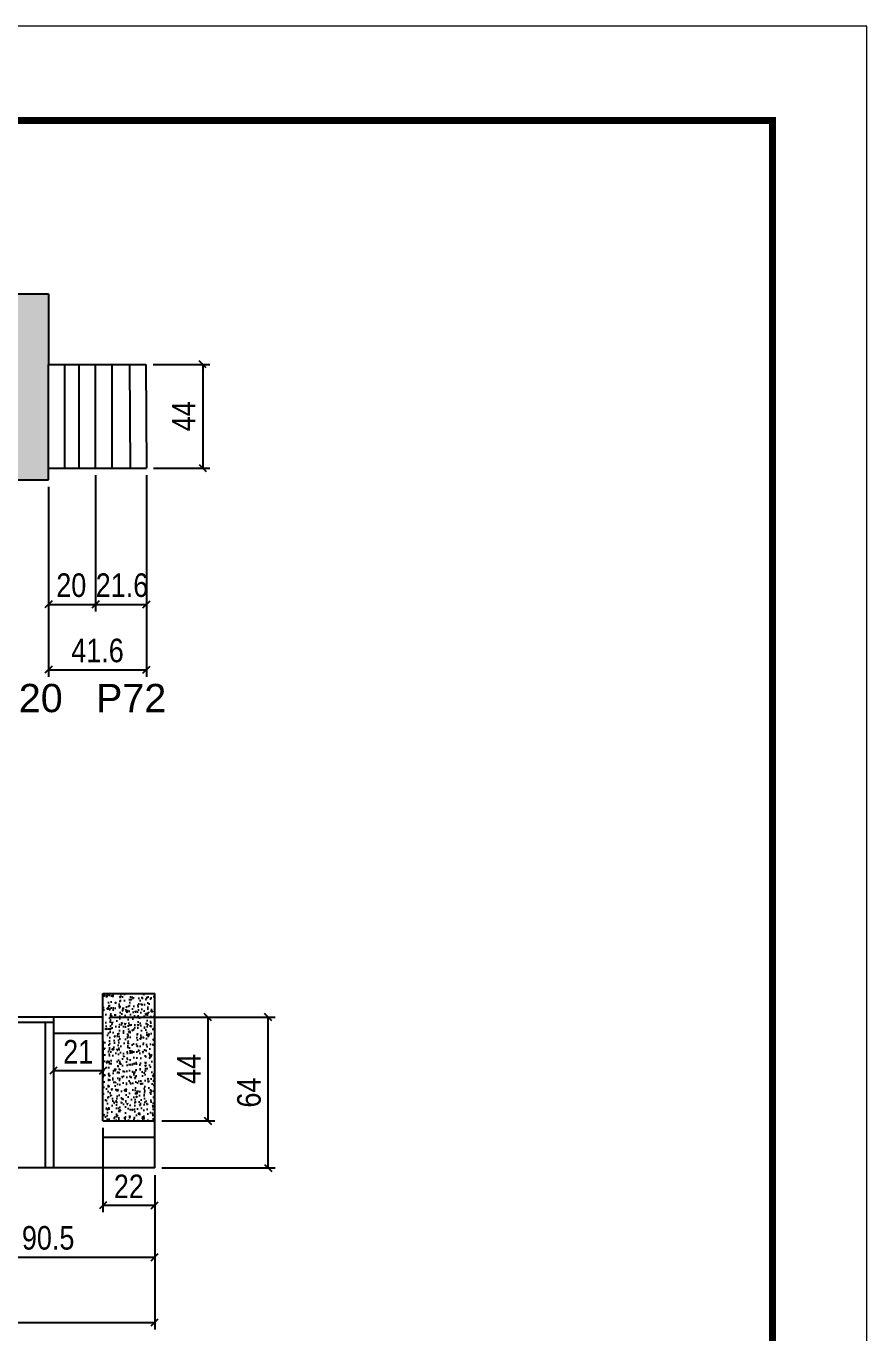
# Model space of a CAD drawing. Extents: x 3309 to 9590, y -2522 to 14608.
# Drawn here: x 7621 to 7978, y 9459 to 10014 of the extents above; entities that cross this region are included whole.
import ezdxf

# ---------------------------------------------------------------- set-up
doc = ezdxf.new("R2010")
doc.units = 0
doc.linetypes.add('DASHED', pattern=[0.75, 0.5, -0.25])
for name, color, linetype in [('5', 5, 'Continuous'), ('COTA', 241, 'Continuous'), ('Painéis', 200, 'Continuous'), ('SARR_2.2x7', 40, 'Continuous'), ('SARR_3.5x7', 81, 'Continuous')]:
    doc.layers.add(name, color=color, linetype=linetype)
doc.layers.add('Folhas', color=255, linetype='Continuous', lineweight=9)
doc.layers.add('SARRAFO DE PRESSAO', color=251, linetype='DASHED', lineweight=9)
doc.styles.add('COTA TECNICA', font='techl___.ttf', dxfattribs={"height": 10})
doc.styles.get("Standard").update_dxf_attribs({"font": 'arial.ttf'})
doc.dimstyles.new('PAINEL', dxfattribs={"dimtxt": 10, "dimasz": 3, "dimexe": 3, "dimexo": 3, "dimgap": 3, "dimtad": 1, "dimdec": 1, "dimzin": 12, "dimdsep": 46, "dimtxsty": 'COTA TECNICA', "dimblk1": 'OBLIQUE', "dimblk2": 'OBLIQUE', "dimsah": 1, "dimcen": 0.9, "dimclrd": 4, "dimclre": 4, "dimclrt": 240, "dimadec": 1, "dimazin": 3, "dimtfac": 1, "dimtdec": 1, "dimtmove": 0, "dimatfit": 3, "dimfxl": 1, "dimtolj": 1, "dimtzin": 12, "dimarcsym": 0})

# ---------------------------------------------------------------- blocks, each defined once
blk = doc.blocks.new('9999999999')
at = {"layer": 'Folhas'}
blk.add_lwpolyline([(98138.98, 34190.21), (99623.98, 34190.21), (99623.98, 35240.21), (98138.98, 35240.21)], close=True, dxfattribs=at)
at = {"layer": 'Folhas', "color": 30, "const_width": 3}
blk.add_lwpolyline([(98213.98, 34230.21), (99583.98, 34230.21), (99583.98, 35200.21), (98213.98, 35200.21)], close=True, dxfattribs=at)
blk = doc.blocks.new('_Oblique')
at = {"color": 0, "linetype": 'ByBlock', "lineweight": -2}
blk.add_line((-0.5, -0.5), (0.5, 0.5), dxfattribs=at)
blk = doc.blocks.new('*D429')
at = {"layer": 'COTA', "color": 4, "lineweight": -2, "transparency": 16777216}
for p, q in [((7650.51, 9822.99), (7650.51, 9765.13)), ((7630.51, 9817.99), (7630.51, 9765.13)), ((7630.51, 9768.13), (7650.51, 9768.13))]:
    blk.add_line(p, q, dxfattribs=at)
at = {"layer": 'Defpoints', "color": 0, "transparency": 16777216}
for p in [(7650.51, 9825.99, 0), (7630.51, 9820.99, 0), (7650.51, 9768.13)]:
    blk.add_point(p, dxfattribs=at)
at = {"layer": 'COTA', "color": 4, "lineweight": -2, "transparency": 16777216, "xscale": 3, "yscale": 3, "zscale": 3, "rotation": 180}
blk.add_blockref('_Oblique', (7630.51, 9768.13), dxfattribs=at)
at = {"layer": 'COTA', "color": 4, "lineweight": -2, "transparency": 16777216, "xscale": 3, "yscale": 3, "zscale": 3}
blk.add_blockref('_Oblique', (7650.51, 9768.13), dxfattribs=at)
at = {"layer": 'COTA', "color": 240, "transparency": 16777216, "insert": (7640.18, 9776.23), "char_height": 10, "attachment_point": 5, "style": 'COTA TECNICA'}
blk.add_mtext('\\A1;20', dxfattribs=at)
blk = doc.blocks.new('*D430')
at = {"layer": 'COTA', "color": 4, "lineweight": -2, "transparency": 16777216}
for p, q in [((7650.51, 9822.99), (7650.51, 9765.13)), ((7672.11, 9822.99), (7672.11, 9765.13)), ((7650.51, 9768.13), (7672.11, 9768.13))]:
    blk.add_line(p, q, dxfattribs=at)
at = {"layer": 'Defpoints', "color": 0, "transparency": 16777216}
for p in [(7650.51, 9825.99, 0), (7672.11, 9825.99, 0), (7672.11, 9768.13)]:
    blk.add_point(p, dxfattribs=at)
at = {"layer": 'COTA', "color": 4, "lineweight": -2, "transparency": 16777216, "xscale": 3, "yscale": 3, "zscale": 3, "rotation": 180}
blk.add_blockref('_Oblique', (7650.51, 9768.13), dxfattribs=at)
at = {"layer": 'COTA', "color": 4, "lineweight": -2, "transparency": 16777216, "xscale": 3, "yscale": 3, "zscale": 3}
blk.add_blockref('_Oblique', (7672.11, 9768.13), dxfattribs=at)
at = {"layer": 'COTA', "color": 240, "transparency": 16777216, "insert": (7661.71, 9776.23), "char_height": 10, "attachment_point": 5, "style": 'COTA TECNICA'}
blk.add_mtext('\\A1;21.6', dxfattribs=at)
blk = doc.blocks.new('*D431')
at = {"layer": 'COTA', "color": 4, "lineweight": -2, "transparency": 16777216}
for p, q in [((7672.11, 9822.99), (7672.11, 9737.42)), ((7630.51, 9817.99), (7630.51, 9737.42)), ((7630.51, 9740.42), (7672.11, 9740.42))]:
    blk.add_line(p, q, dxfattribs=at)
at = {"layer": 'Defpoints', "color": 0, "transparency": 16777216}
for p in [(7672.11, 9825.99, 0), (7630.51, 9820.99, 0), (7672.11, 9740.42)]:
    blk.add_point(p, dxfattribs=at)
at = {"layer": 'COTA', "color": 4, "lineweight": -2, "transparency": 16777216, "xscale": 3, "yscale": 3, "zscale": 3, "rotation": 180}
blk.add_blockref('_Oblique', (7630.51, 9740.42), dxfattribs=at)
at = {"layer": 'COTA', "color": 4, "lineweight": -2, "transparency": 16777216, "xscale": 3, "yscale": 3, "zscale": 3}
blk.add_blockref('_Oblique', (7672.11, 9740.42), dxfattribs=at)
at = {"layer": 'COTA', "color": 240, "transparency": 16777216, "insert": (7651.31, 9748.52), "char_height": 10, "attachment_point": 5, "style": 'COTA TECNICA'}
blk.add_mtext('\\A1;41.6', dxfattribs=at)
blk = doc.blocks.new('*D432')
at = {"layer": 'COTA', "color": 4, "lineweight": -2, "transparency": 16777216}
for p, q in [((7674.87, 9869.99), (7698.95, 9869.99)), ((7695.95, 9869.99), (7695.95, 9825.99)), ((7675.11, 9825.99), (7698.95, 9825.99))]:
    blk.add_line(p, q, dxfattribs=at)
at = {"layer": 'Defpoints', "color": 0, "transparency": 16777216}
for p in [(7671.87, 9869.99, 0), (7672.11, 9825.99, 0), (7695.95, 9825.99)]:
    blk.add_point(p, dxfattribs=at)
at = {"layer": 'COTA', "color": 4, "lineweight": -2, "transparency": 16777216, "xscale": 3, "yscale": 3, "zscale": 3}
for p, rotation in [((7695.95, 9869.99), 90), ((7695.95, 9825.99), 270)]:
    blk.add_blockref('_Oblique', p, dxfattribs=dict(at, rotation=rotation))
at = {"layer": 'COTA', "color": 240, "transparency": 16777216, "insert": (7687.87, 9847.99), "char_height": 10, "attachment_point": 5, "rotation": 90, "style": 'COTA TECNICA'}
blk.add_mtext('\\A1;44', dxfattribs=at)
blk = doc.blocks.new('*D443')
at = {"layer": 'COTA', "color": 4, "lineweight": -2, "transparency": 16777216}
for p, q in [((7656.61, 9592.96), (7726.76, 9592.96)), ((7723.76, 9528.96), (7723.76, 9592.96)), ((7678.61, 9528.96), (7726.76, 9528.96))]:
    blk.add_line(p, q, dxfattribs=at)
at = {"layer": 'Defpoints', "color": 0, "transparency": 16777216}
for p in [(7653.61, 9592.96), (7723.76, 9592.96), (7675.61, 9528.96)]:
    blk.add_point(p, dxfattribs=at)
at = {"layer": 'COTA', "color": 4, "lineweight": -2, "transparency": 16777216, "xscale": 3, "yscale": 3, "zscale": 3}
for p, rotation in [((7723.76, 9592.96), 90), ((7723.76, 9528.96), 270)]:
    blk.add_blockref('_Oblique', p, dxfattribs=dict(at, rotation=rotation))
at = {"layer": 'COTA', "color": 240, "transparency": 16777216, "insert": (7715.66, 9560.96), "char_height": 10, "attachment_point": 5, "rotation": 90, "style": 'COTA TECNICA'}
blk.add_mtext('\\A1;64', dxfattribs=at)
blk = doc.blocks.new('*D444')
at = {"layer": 'COTA', "color": 4, "lineweight": -2, "transparency": 16777216}
for p, q in [((7585.11, 9525.96), (7585.11, 9488.1)), ((7675.61, 9525.96), (7675.61, 9488.1)), ((7585.11, 9491.1), (7675.61, 9491.1))]:
    blk.add_line(p, q, dxfattribs=at)
at = {"layer": 'Defpoints', "color": 0, "transparency": 16777216}
for p in [(7585.11, 9528.96, 0), (7675.61, 9528.96, 0), (7675.61, 9491.1)]:
    blk.add_point(p, dxfattribs=at)
at = {"layer": 'COTA', "color": 4, "lineweight": -2, "transparency": 16777216, "xscale": 3, "yscale": 3, "zscale": 3, "rotation": 180}
blk.add_blockref('_Oblique', (7585.11, 9491.1), dxfattribs=at)
at = {"layer": 'COTA', "color": 4, "lineweight": -2, "transparency": 16777216, "xscale": 3, "yscale": 3, "zscale": 3}
blk.add_blockref('_Oblique', (7675.61, 9491.1), dxfattribs=at)
at = {"layer": 'COTA', "color": 240, "transparency": 16777216, "insert": (7630.36, 9499.23), "char_height": 10, "attachment_point": 5, "style": 'COTA TECNICA'}
blk.add_mtext('\\A1;90.5', dxfattribs=at)
blk = doc.blocks.new('*D445')
at = {"layer": 'COTA', "color": 4, "lineweight": -2, "transparency": 16777216}
for p, q in [((7656.61, 9592.96), (7701.13, 9592.96)), ((7698.13, 9592.96), (7698.13, 9548.96)), ((7678.61, 9548.96), (7701.13, 9548.96))]:
    blk.add_line(p, q, dxfattribs=at)
at = {"layer": 'Defpoints', "color": 0, "transparency": 16777216}
for p in [(7653.61, 9592.96, 0), (7675.61, 9548.96, 0), (7698.13, 9548.96)]:
    blk.add_point(p, dxfattribs=at)
at = {"layer": 'COTA', "color": 4, "lineweight": -2, "transparency": 16777216, "xscale": 3, "yscale": 3, "zscale": 3}
for p, rotation in [((7698.13, 9592.96), 90), ((7698.13, 9548.96), 270)]:
    blk.add_blockref('_Oblique', p, dxfattribs=dict(at, rotation=rotation))
at = {"layer": 'COTA', "color": 240, "transparency": 16777216, "insert": (7690.06, 9570.96), "char_height": 10, "attachment_point": 5, "rotation": 90, "style": 'COTA TECNICA'}
blk.add_mtext('\\A1;44', dxfattribs=at)
blk = doc.blocks.new('*D446')
at = {"layer": 'COTA', "color": 4, "lineweight": -2, "transparency": 16777216}
for p, q in [((7653.61, 9545.96), (7653.61, 9510.14)), ((7675.61, 9525.96), (7675.61, 9510.14)), ((7653.61, 9513.14), (7675.61, 9513.14))]:
    blk.add_line(p, q, dxfattribs=at)
at = {"layer": 'Defpoints', "color": 0, "transparency": 16777216}
for p in [(7653.61, 9548.96, 0), (7675.61, 9528.96, 0), (7675.61, 9513.14)]:
    blk.add_point(p, dxfattribs=at)
at = {"layer": 'COTA', "color": 4, "lineweight": -2, "transparency": 16777216, "xscale": 3, "yscale": 3, "zscale": 3, "rotation": 180}
blk.add_blockref('_Oblique', (7653.61, 9513.14), dxfattribs=at)
at = {"layer": 'COTA', "color": 4, "lineweight": -2, "transparency": 16777216, "xscale": 3, "yscale": 3, "zscale": 3}
blk.add_blockref('_Oblique', (7675.61, 9513.14), dxfattribs=at)
at = {"layer": 'COTA', "color": 240, "transparency": 16777216, "insert": (7664.61, 9521.14), "char_height": 10, "attachment_point": 5, "style": 'COTA TECNICA'}
blk.add_mtext('\\A1;22', dxfattribs=at)
blk = doc.blocks.new('*D450')
at = {"layer": 'COTA', "color": 4, "lineweight": -2, "transparency": 16777216}
for p, q in [((7463.11, 9525.96), (7463.11, 9460.39)), ((7675.61, 9525.96), (7675.61, 9460.39)), ((7463.11, 9463.39), (7675.61, 9463.39))]:
    blk.add_line(p, q, dxfattribs=at)
at = {"layer": 'Defpoints', "color": 0, "transparency": 16777216}
for p in [(7463.11, 9528.96, 0), (7675.61, 9528.96, 0), (7675.61, 9463.39)]:
    blk.add_point(p, dxfattribs=at)
at = {"layer": 'COTA', "color": 4, "lineweight": -2, "transparency": 16777216, "xscale": 3, "yscale": 3, "zscale": 3, "rotation": 180}
blk.add_blockref('_Oblique', (7463.11, 9463.39), dxfattribs=at)
at = {"layer": 'COTA', "color": 4, "lineweight": -2, "transparency": 16777216, "xscale": 3, "yscale": 3, "zscale": 3}
blk.add_blockref('_Oblique', (7675.61, 9463.39), dxfattribs=at)
at = {"layer": 'COTA', "color": 240, "transparency": 16777216, "insert": (7569.36, 9471.5), "char_height": 10, "attachment_point": 5, "style": 'COTA TECNICA'}
blk.add_mtext('\\A1;212.5', dxfattribs=at)
blk = doc.blocks.new('*D488')
at = {"layer": 'COTA', "color": 4, "lineweight": -2, "transparency": 16777216}
for p, q in [((7632.61, 9582.96), (7632.61, 9567.22)), ((7653.61, 9582.96), (7653.61, 9567.22)), ((7653.61, 9570.22), (7632.61, 9570.22))]:
    blk.add_line(p, q, dxfattribs=at)
at = {"layer": 'Defpoints', "color": 0, "transparency": 16777216}
for p in [(7632.61, 9585.96, 0), (7653.61, 9585.96, 0), (7632.61, 9570.22)]:
    blk.add_point(p, dxfattribs=at)
at = {"layer": 'COTA', "color": 4, "lineweight": -2, "transparency": 16777216, "xscale": 3, "yscale": 3, "zscale": 3, "rotation": 180}
blk.add_blockref('_Oblique', (7632.61, 9570.22), dxfattribs=at)
at = {"layer": 'COTA', "color": 4, "lineweight": -2, "transparency": 16777216, "xscale": 3, "yscale": 3, "zscale": 3}
blk.add_blockref('_Oblique', (7653.61, 9570.22), dxfattribs=at)
at = {"layer": 'COTA', "color": 240, "transparency": 16777216, "insert": (7643.11, 9578.28), "char_height": 10, "attachment_point": 5, "style": 'COTA TECNICA'}
blk.add_mtext('\\A1;21', dxfattribs=at)

msp = doc.modelspace()

# ---------------------------------------------------------------- hatches: boundary and pattern name
at = {"layer": 'COTA'}
h = msp.add_hatch(dxfattribs=at)
h.set_pattern_fill('AR-CONC', color=256, scale=0.03)
h.paths.add_polyline_path([(7630.51, 9869.99), (7630.51, 9899.99), (7611.51, 9899.99), (7611.51, 9869.99), (7013.51, 9869.99), (7013.51, 9825.99), (7040.51, 9825.99), (7040.51, 9855.99), (7611.51, 9855.99), (7611.51, 9825.99), (7611.51, 9820.99), (7630.51, 9820.99), (7630.51, 9825.99)])
h = msp.add_hatch(dxfattribs=at)
h.set_pattern_fill('AR-CONC', color=256, scale=0.03)
h.set_pattern_definition([(50, (9, -48.8524), (5.46554, -0.4781726), [0.5715, -6.2865]), (355, (9, -48.8524), (-1.0573026, 5.7317054), [0.4572, -5.0292175]), (100.451445, (9.4555, -48.8923), (4.4082374, 5.2535326), [0.4857003, -5.3427073]), (46.1842, (9, -47.3284), (8.1323712, -1.26127), [0.85725, -9.42975]), (96.63556, (9.678, -47.4335), (7.122124, 7.4227837), [0.7285507, -8.014068]), (351.18415, (9, -47.3284), (7.122124, 7.422784), [0.685799, -7.543792]), (21, (9.762, -47.7094), (4.5484317, -3.067956), [0.5715, -6.2865]), (326, (9.762, -47.7094), (1.8540609, 5.525639), [0.4572, -5.0292]), (71.451445, (10.141, -47.965), (6.4024926, 2.457683), [0.4857003, -5.3426981]), (37.5, (9, -48.8524), (0.0926581, 2.53665117), [0, -4.96824, 0, -5.1054, 0, -5.04825]), (7.5, (9, -48.8524), (2.0045899, 3.00541724), [0, -2.91084, 0, -4.85394, 0, -1.92405]), (327.5, (7.3007, -48.8524), (4.06771786, -0.17186232), [0, -1.905, 0, -5.9436, 0, -7.8867]), (317.5, (6.5387, -48.8524), (4.4438754, 0.7627947), [0, -2.4765, 0, -3.94716, 0, -5.6007])])
h.paths.add_polyline_path([(7675.61, 9548.96), (7675.61, 9602.96), (7653.61, 9602.96), (7653.61, 9592.96), (7653.61, 9548.96)])

# ---------------------------------------------------------------- linework, layer by layer
for p, q in [((7611.51, 9899.99, 0), (7630.51, 9899.99, 0)), ((7630.51, 9899.99, 0), (7630.51, 9869.99, 0)), ((7630.51, 9820.99, 0), (7630.51, 9825.99, 0)), ((7611.51, 9820.99, 0), (7630.51, 9820.99, 0)), ((7653.61, 9602.96, 0), (7675.61, 9602.96, 0)), ((7653.61, 9592.96, 0), (7653.61, 9602.96, 0)), ((7675.61, 9548.96, 0), (7675.61, 9602.96, 0))]:
    msp.add_line(p, q, dxfattribs=at)
at = {"layer": 'Painéis'}
for p, q in [((7630.51, 9869.99, 0), (7671.87, 9869.99, 0)), ((7630.51, 9825.99, 0), (7630.51, 9869.99, 0)), ((7650.51, 9825.99, 0), (7650.51, 9869.99, 0)), ((7671.87, 9869.99, 0), (7672.11, 9825.99, 0)), ((7630.51, 9825.99, 0), (7672.11, 9825.99, 0))]:
    msp.add_line(p, q, dxfattribs=at)
at = {"layer": 'Painéis', "linetype": 'ByBlock'}
for p, q in [((7653.61, 9592.96, 0), (7463.11, 9592.96, 0)), ((7653.61, 9548.96, 0), (7653.61, 9592.96, 0)), ((7653.61, 9548.96, 0), (7675.61, 9548.96, 0)), ((7675.61, 9528.96, 0), (7675.61, 9548.96, 0)), ((7675.61, 9528.96, 0), (7463.11, 9528.96, 0))]:
    msp.add_line(p, q, dxfattribs=at)
at = {"layer": 'SARR_2.2x7', "linetype": 'Continuous'}
for p, q in [((7637.51, 9825.99, 0), (7637.51, 9869.99, 0)), ((7643.51, 9825.99, 0), (7643.51, 9869.99, 0)), ((7657.51, 9825.99, 0), (7657.51, 9869.99, 0)), ((7664.87, 9869.95, 0), (7665.11, 9825.95, 0)), ((7632.61, 9590.76, 0), (7585.11, 9590.76, 0)), ((7653.61, 9585.96, 0), (7632.61, 9585.96, 0)), ((7653.61, 9541.96, 0), (7675.61, 9541.96, 0))]:
    msp.add_line(p, q, dxfattribs=at)
at = {"layer": 'SARR_3.5x7'}
for p, q in [((7629.11, 9590.76, 0), (7629.11, 9528.96, 0)), ((7632.61, 9592.96, 0), (7632.61, 9528.96, 0))]:
    msp.add_line(p, q, dxfattribs=at)

# ---------------------------------------------------------------- block references
at = {"layer": 'SARRAFO DE PRESSAO', "color": 6, "linetype": 'ByBlock'}
msp.add_blockref('9999999999', (-91646.11, -25226.65), dxfattribs=at)

# ---------------------------------------------------------------- texts
at = {"layer": '5', "linetype": 'Continuous'}
for s, p in [('V520', (7597.4, 9722.4, 0)), ('P72', (7650.68, 9722.4, 0))]:
    msp.add_text(s, height=12, rotation=0, dxfattribs=at).set_placement(p)

# ---------------------------------------------------------------- dimensions: what is measured, and where the dimension line sits
at = {"layer": 'COTA'}
for base, p1, p2, picture, middle in [((7695.95, 9825.99), (7671.87, 9869.99, 0), (7672.11, 9825.99, 0), '*D432', (7687.87, 9847.99)), ((7723.76, 9592.96, 0), (7675.61, 9528.96, 0), (7653.61, 9592.96, 0), '*D443', (7715.66, 9560.96, 0)), ((7698.13, 9548.96), (7653.61, 9592.96, 0), (7675.61, 9548.96, 0), '*D445', (7690.06, 9570.96))]:
    dim = msp.add_linear_dim(base=base, p1=p1, p2=p2, angle=90, dimstyle='PAINEL', dxfattribs=at)
    dim.commit()
    dim.dimension.update_dxf_attribs({"geometry": picture, "text_midpoint": middle})
dim = msp.add_linear_dim(base=(7650.51, 9768.13), p1=(7630.51, 9820.99, 0), p2=(7650.51, 9825.99, 0), dimstyle='PAINEL', dxfattribs=at)
dim.commit()
dim.dimension.update_dxf_attribs({"geometry": '*D429', "text_midpoint": (7640.18, 9768.13), "dimtype": 160})
for base, p1, p2, picture, middle in [((7672.11, 9740.42), (7630.51, 9820.99, 0), (7672.11, 9825.99, 0), '*D431', (7651.31, 9748.52)), ((7632.61, 9570.22), (7653.61, 9585.96, 0), (7632.61, 9585.96, 0), '*D488', (7643.11, 9578.28)), ((7675.61, 9513.14), (7653.61, 9548.96, 0), (7675.61, 9528.96, 0), '*D446', (7664.61, 9521.14)), ((7675.61, 9463.39), (7463.11, 9528.96, 0), (7675.61, 9528.96, 0), '*D450', (7569.36, 9471.5)), ((7675.61, 9491.1), (7585.11, 9528.96, 0), (7675.61, 9528.96, 0), '*D444', (7630.36, 9499.23))]:
    dim = msp.add_linear_dim(base=base, p1=p1, p2=p2, dimstyle='PAINEL', dxfattribs=at)
    dim.commit()
    dim.dimension.update_dxf_attribs({"geometry": picture, "text_midpoint": middle})
dim = msp.add_linear_dim(base=(7672.11, 9768.13), p1=(7650.51, 9825.99, 0), p2=(7672.11, 9825.99, 0), dimstyle='PAINEL', override={"dimtmove": 1}, dxfattribs=at)
dim.commit()
dim.dimension.update_dxf_attribs({"geometry": '*D430', "text_midpoint": (7661.71, 9768.13), "dimtype": 160})

doc.saveas('drawing.dxf')
